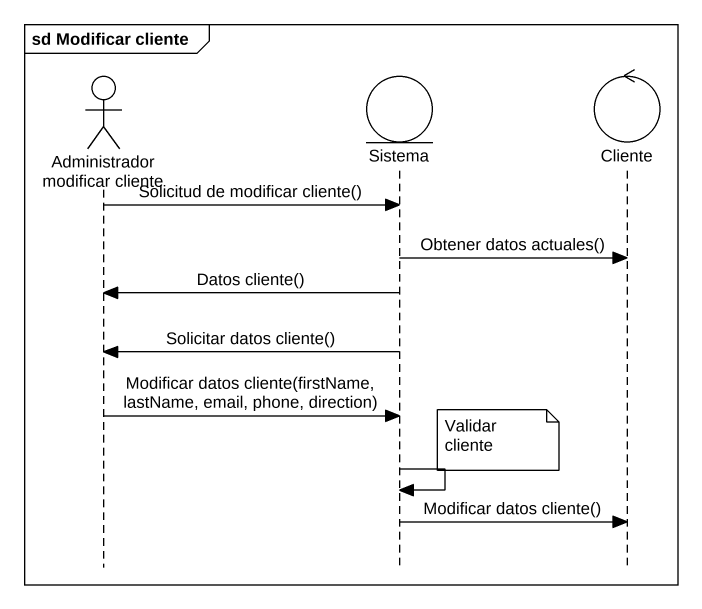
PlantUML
@startuml
mainframe sd Modificar cliente
hide footbox
actor "Administrador modificar cliente" as Administrador_modificar
entity Sistema
control Cliente

Administrador_modificar -> Sistema : Solicitud de modificar cliente()
Sistema -> Cliente : Obtener datos actuales()
Sistema -> Administrador_modificar : Datos cliente()
Sistema -> Administrador_modificar : Solicitar datos cliente()
Administrador_modificar -> Sistema : Modificar datos cliente(firstName, lastName, email, phone, direction)
note right of Sistema : Validar cliente
Sistema -> Sistema
Sistema -> Cliente : Modificar datos cliente()
@enduml
